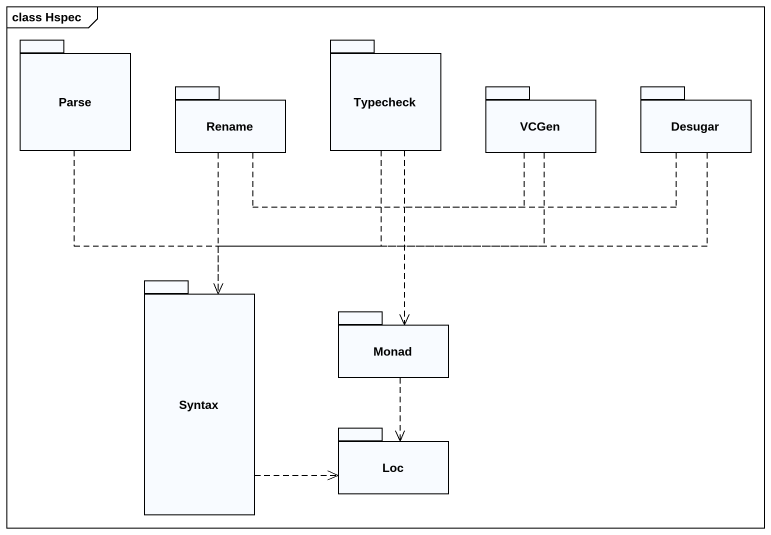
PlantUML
@startuml
mainframe class Hspec
package Parse {
}
package Rename {
}
package Typecheck {
}
package VCGen {
}
package Desugar {
}
package Syntax {
}
package Monad {
}
package Loc {
}
Parse ..> Syntax
Rename ..> Syntax
Rename ..> Monad
Typecheck ..> Syntax
Typecheck ..> Monad
VCGen ..> Syntax
VCGen ..> Monad
Desugar .left.> Syntax
Desugar ..> Monad
Syntax .right.> Loc
Monad ..> Loc
@enduml
